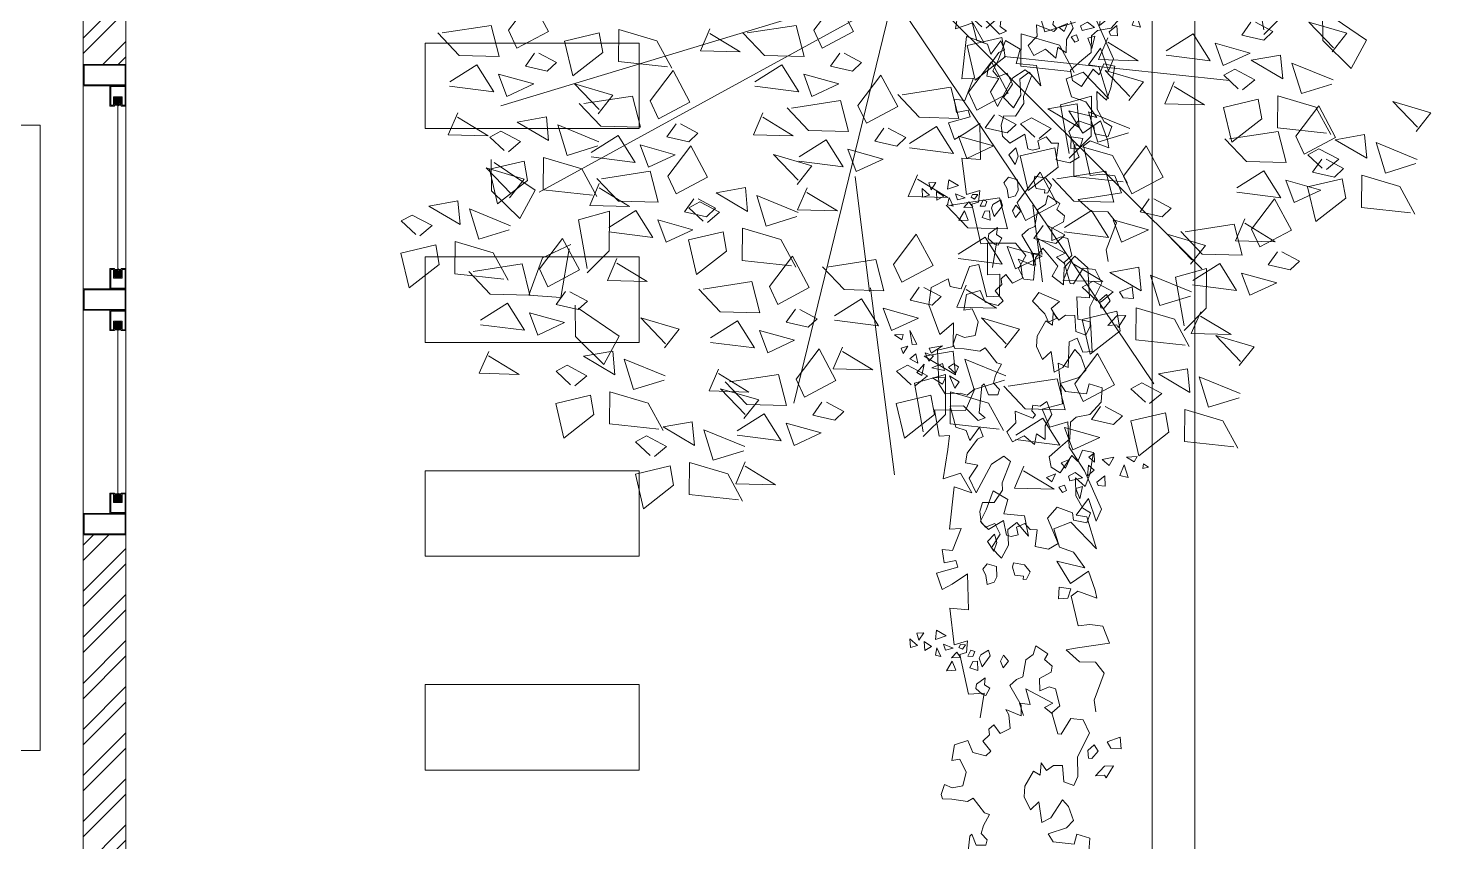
# Model space of a CAD drawing. Header units: millimetres. Extents: x -667 to -468, y -723 to -475.
# Drawn here: x -530.825 to -527.544, y -678.071 to -676.168 of the extents above; entities that cross this region are included whole.
import ezdxf

# ---------------------------------------------------------------- set-up
doc = ezdxf.new("R2010")
doc.units = ezdxf.units.MM
doc.layers.get('0').update_dxf_attribs({"lineweight": 9})
for name, color, linetype, lineweight in [('dinding', 36, 'Continuous', 9), ('Furniture', 172, 'Continuous', 0), ('NOTASI', 250, 'Continuous', 5), ('pintu', 6, 'Continuous', 5)]:
    doc.layers.add(name, color=color, linetype=linetype, lineweight=lineweight)
doc.layers.add('LANDSCAPE', color=7, linetype='Continuous', lineweight=9, true_color=0x002409)

# ---------------------------------------------------------------- blocks, each defined once
blk = doc.blocks.new('FFFEWWW')
at = {"layer": 'Furniture'}
for points in [[(463.5832, -123.0419), (465.0453, -123.0419), (465.0453, -122.9873), (463.5832, -122.9873)], [(465.147, -123.0419), (463.4817, -123.0419), (463.4817, -123.6076), (465.147, -123.6076), (465.147, -123.0419)], [(463.4817, -123.1419), (463.4189, -123.1419), (463.4189, -123.6076), (463.4817, -123.6076)], [(463.5817, -123.1419), (465.047, -123.1419), (465.047, -123.6076), (463.5817, -123.6076)], [(465.2098, -123.1419), (465.147, -123.1419), (465.147, -123.6076), (465.2098, -123.6076)]]:
    blk.add_lwpolyline(points, close=True, dxfattribs=at)
at = {"layer": 'Furniture', "ltscale": 5000}
for points in [[(464.0701, -123.1419), (464.0701, -123.6076)], [(464.5585, -123.1419), (464.5585, -123.6076)]]:
    blk.add_lwpolyline(points, dxfattribs=at)
at = {"layer": 'Furniture'}
for centre, major_axis, start_param, end_param in [((460.1274, -122.6434), (-2.5237, 2.5237), 3.781983, 3.79269), ((463.924, -123.3533), (-0.2304, 0.0031), 4.562174, 5.517908), ((463.924, -123.3533), (-0.2304, 0.0032), 4.562506, 5.51824), ((463.7054, -123.2101), (-0.2696, 0.0034), 2.621113, 3.471576), ((463.6919, -123.4529), (-0.2956, 0.004), 4.3283, 5.243524), ((463.6919, -123.4529), (-0.2956, 0.0043), 4.329343, 5.244567), ((463.888, -123.2253), (-0.3437, 0.0047), -0.071752, 0.465012), ((463.9205, -123.9094), (-0.6207, 0.0089), -1.489892, -1.04612), ((463.8421, -123.7193), (-0.4158, 0.0057), 4.559337, 5.297147), ((463.7227, -122.9081), (-0.4888, 0.007), 1.286125, 2.040349)]:
    blk.add_ellipse(centre, major_axis=major_axis, ratio=1, start_param=start_param, end_param=end_param, dxfattribs=at)
at = {"layer": 'Furniture', "extrusion": (0, 0, -1)}
for centre, major_axis, start_param, end_param in [((464.9233, -123.2101), (0.2696, 0.0034), 2.621113, 3.471576), ((464.7046, -123.3533), (0.2304, 0.0031), 4.562174, 5.517908), ((464.7046, -123.3533), (0.2304, 0.0032), 4.562506, 5.51824), ((468.5013, -122.6434), (2.5237, 2.5237), 3.781983, 3.79269), ((464.9368, -123.4529), (0.2956, 0.004), 4.3283, 5.243524), ((464.9368, -123.4529), (0.2956, 0.0043), 4.329343, 5.244567), ((464.7406, -123.2253), (0.3437, 0.0047), -0.071752, 0.465012), ((464.7866, -123.7193), (0.4158, 0.0057), 4.559337, 5.297147), ((464.7082, -123.9094), (0.6207, 0.0089), -1.489892, -1.04612), ((464.9059, -122.9081), (0.4888, 0.007), 1.286125, 2.040349)]:
    blk.add_ellipse(centre, major_axis=major_axis, ratio=1, start_param=start_param, end_param=end_param, dxfattribs=at)
blk = doc.blocks.new('23ERF')
at = {"lineweight": 0}
for p, q in [((4559780.4, 559251.2), (4559740, 559478.9)), ((4559884, 559333.5), (4559780.3, 559230.5)), ((4560056.9, 559201.9), (4560055.4, 559348)), ((4560070.2, 559333.5), (4560261.5, 559203.7)), ((4560189.8, 559071.5), (4560056.9, 559201.9)), ((4560261.5, 559203.7), (4560189.8, 559071.5)), ((4558829.8, 558900.5), (4558974.6, 558941.2)), ((4558974.6, 558941.2), (4558973.9, 558755.1)), ((4558870.2, 558672.8), (4558829.8, 558900.5)), ((4558973.9, 558755.1), (4558870.1, 558652.1)), ((4556168.1, 558499.4), (4556166.6, 558645.6)), ((4556181.4, 558631.1), (4556372.7, 558501.3)), ((4556301, 558369.1), (4556168.1, 558499.4)), ((4556372.7, 558501.3), (4556301, 558369.1)), ((4556575.2, 558363.3), (4556719.9, 558404.1)), ((4556719.9, 558404.1), (4556719.2, 558217.9)), ((4556615.6, 558135.6), (4556575.2, 558363.3)), ((4556406.7, 558185.7), (4556539.2, 558247.6)), ((4556532.1, 558228.1), (4556493.1, 558000.2)), ((4556719.2, 558217.9), (4556615.5, 558114.9)), ((4556343.1, 558010.8), (4556406.7, 558185.7)), ((4559367.6, 558094.7), (4559512.4, 558135.5)), ((4559512.4, 558135.5), (4559511.7, 557949.4)), ((4559408, 557867), (4559367.6, 558094.7)), ((4556493.1, 558000.2), (4556343.1, 558010.8)), ((4556561.1, 557817.7), (4556559.6, 557963.9)), ((4556574.4, 557949.4), (4556765.8, 557819.5)), ((4559511.7, 557949.4), (4559408, 557846.4)), ((4556694, 557687.3), (4556561.1, 557817.7)), ((4556765.8, 557819.5), (4556694, 557687.3)), ((4558147.2, 557598.9), (4558292, 557639.7)), ((4558292, 557639.7), (4558291.3, 557453.5)), ((4558187.6, 557371.2), (4558147.2, 557598.9)), ((4558291.3, 557453.5), (4558187.5, 557350.5))]:
    blk.add_line(p, q, dxfattribs=at)
for points in [[(4557986.2, 559435), (4556212.4, 558896.8)], [(4556248.4, 559249.7), (4556355.7, 559391.5), (4556434.5, 559244.7), (4556287.6, 559166), (4556248.4, 559249.7)], [(4558031.1, 559390.2), (4556392.1, 558493.2)], [(4557675.7, 559249.7), (4557783, 559391.5), (4557861.8, 559244.7), (4557714.8, 559166), (4557675.7, 559249.7)], [(4558188.2, 559435), (4559490.5, 558134.4)], [(4558899.4, 559287.1), (4558756.9, 559243.1), (4558712.7, 559385.4), (4558905.2, 559306.9)], [(4558031.1, 559345.3), (4557582, 557506.5)], [(4558481.5, 559259.9), (4558538.7, 559307.6), (4558445.4, 559356.8), (4558394, 559328.9), (4558461.6, 559265.8)], [(4555937.7, 559237.4), (4556166.3, 559272.6), (4556203.7, 559126.9), (4556017.7, 559132), (4555917.1, 559238)], [(4556992.2, 559078.1), (4556762.3, 559103), (4556763.7, 559253.5), (4556942.2, 559200.6), (4557012, 559072.2)], [(4557189.4, 559256), (4557145.3, 559153.9), (4557331.4, 559148.8), (4557188.9, 559235.4)], [(4557365, 559237.4), (4557593.6, 559272.6), (4557631, 559126.9), (4557444.9, 559132), (4557344.3, 559238)], [(4558120.9, 559300.5), (4559266, 557596.2)], [(4559720.7, 559287.7), (4559677.7, 559226.9), (4559780.5, 559203.4), (4559823, 559243.6), (4559741.4, 559287.2)], [(4560100.4, 559148.3), (4560169.4, 559235.6), (4559990.9, 559288.4), (4560106.3, 559168.1)], [(4556688.8, 559146.3), (4556548.6, 559037), (4556510.3, 559199.2), (4556672.6, 559237.3), (4556688.8, 559146.3)], [(4558571.2, 559125.7), (4558430.9, 559016.4), (4558392.6, 559178.5), (4558554.9, 559216.7), (4558571.2, 559125.7)], [(4558874.5, 559057.4), (4558644.6, 559082.4), (4558646, 559232.8), (4558824.5, 559180), (4558894.4, 559051.6)], [(4559051.1, 559214.7), (4559006.9, 559112.5), (4559193, 559107.5), (4559050.5, 559194)], [(4559323.9, 559153.8), (4559450.2, 559233), (4559529.6, 559106.9), (4559323.4, 559133.1)], [(4559552.5, 559188.9), (4559591, 559084.6), (4559716.8, 559143.2), (4559552.5, 559188.9)], [(4556369.7, 559143.1), (4556326.7, 559082.3), (4556429.5, 559058.8), (4556472, 559099), (4556390.4, 559142.6)], [(4557797, 559143.1), (4557754, 559082.3), (4557856.8, 559058.8), (4557899.3, 559099), (4557817.7, 559142.6)], [(4558565.7, 559127), (4559621, 559014.9)], [(4559869.2, 559022.8), (4559858.8, 559133.6), (4559722.2, 559109.4), (4559869.2, 559022.8)], [(4555973, 559009.2), (4556099.2, 559088.4), (4556178.6, 558962.3), (4555972.4, 558988.5)], [(4556910.4, 558919.2), (4557017.7, 559060.9), (4557096.5, 558914.1), (4556949.5, 558835.4), (4556910.4, 558919.2)], [(4557400.2, 559009.2), (4557526.5, 559088.4), (4557605.9, 558962.3), (4557399.7, 558988.5)], [(4558399.7, 558960.5), (4558507, 559102.3), (4558585.8, 558955.5), (4558438.8, 558876.8), (4558399.7, 558960.5)], [(4559148.9, 558921), (4559217.9, 559008.3), (4559039.4, 559061.2), (4559154.8, 558940.8)], [(4559681.2, 558970.7), (4559738.4, 559018.4), (4559645.1, 559067.6), (4559593.7, 559039.7), (4559661.3, 558976.6)], [(4560099.1, 558997.9), (4559956.6, 558953.8), (4559912.5, 559096.2), (4560104.9, 559017.7)], [(4556201.5, 559044.3), (4556240.1, 558939.9), (4556365.8, 558998.6), (4556201.5, 559044.3)], [(4556666.7, 558859), (4556735.7, 558946.3), (4556557.2, 558999.2), (4556672.6, 558878.8)], [(4557628.8, 559044.3), (4557667.3, 558939.9), (4557793.1, 558998.6), (4557628.8, 559044.3)], [(4557882.6, 558898.5), (4557989.8, 559040.3), (4558068.7, 558893.5), (4557921.7, 558814.8), (4557882.6, 558898.5)], [(4559361.4, 559008.1), (4559317.2, 558905.9), (4559503.3, 558900.9), (4559360.8, 558987.4)], [(4556599.6, 558906.9), (4556828.2, 558942.1), (4556865.7, 558796.4), (4556679.6, 558801.4), (4556579, 558907.5)], [(4557571.8, 558886.2), (4557800.4, 558921.4), (4557837.9, 558775.7), (4557651.8, 558780.7), (4557551.2, 558886.8)], [(4558089, 558948.2), (4558317.5, 558983.4), (4558355, 558837.7), (4558168.9, 558842.7), (4558068.3, 558948.8)], [(4559770.9, 558836.4), (4559630.7, 558727.1), (4559592.4, 558889.3), (4559754.7, 558927.4), (4559770.9, 558836.4)], [(4560074.3, 558768.2), (4559844.4, 558793.2), (4559845.7, 558943.6), (4560024.2, 558890.7), (4560094.1, 558762.3)], [(4556010.4, 558863.5), (4555966.3, 558761.3), (4556152.4, 558756.3), (4556009.8, 558842.8)], [(4557437.7, 558863.5), (4557393.5, 558761.3), (4557579.6, 558756.3), (4557437.1, 558842.8)], [(4558917.7, 558795.6), (4558907.3, 558906.3), (4558770.7, 558882.1), (4558917.7, 558795.6)], [(4559147.6, 558770.6), (4559005.1, 558726.6), (4558960.9, 558868.9), (4559153.4, 558790.4)], [(4559930.4, 558753.9), (4560037.7, 558895.7), (4560116.5, 558748.9), (4559969.5, 558670.2), (4559930.4, 558753.9)], [(4560493.5, 558776.4), (4560562.4, 558863.7), (4560383.9, 558916.5), (4560499.3, 558796.2)], [(4556435.5, 558733.6), (4556425.1, 558844.4), (4556288.5, 558820.2), (4556435.5, 558733.6)], [(4556665.4, 558708.6), (4556522.9, 558664.6), (4556478.8, 558806.9), (4556671.2, 558728.4)], [(4557031.6, 558812.6), (4556988.6, 558751.7), (4557091.4, 558728.3), (4557133.9, 558768.5), (4557052.3, 558812)], [(4558003.8, 558791.9), (4557960.8, 558731.1), (4558063.6, 558707.6), (4558106.1, 558747.8), (4558024.5, 558791.3)], [(4558124.2, 558719.9), (4558250.5, 558799.2), (4558329.8, 558673), (4558123.6, 558699.3)], [(4558521, 558853.9), (4558477.9, 558793), (4558580.8, 558769.6), (4558623.2, 558809.8), (4558541.6, 558853.3)], [(4558729.7, 558743.5), (4558786.9, 558791.1), (4558693.6, 558840.3), (4558642.2, 558812.4), (4558709.8, 558749.3)], [(4556247.5, 558681.5), (4556304.7, 558729.2), (4556211.4, 558778.3), (4556160, 558750.4), (4556227.6, 558687.3)], [(4556634.9, 558678.6), (4556761.2, 558757.9), (4556840.5, 558631.7), (4556634.3, 558658)], [(4557607.1, 558657.9), (4557733.4, 558737.2), (4557812.7, 558611.1), (4557606.5, 558637.3)], [(4558352.8, 558755.1), (4558391.3, 558650.7), (4558517.1, 558709.3), (4558352.8, 558755.1)], [(4559619.6, 558741.6), (4559848.2, 558776.8), (4559885.7, 558631.1), (4559699.6, 558636.1), (4559599, 558742.2)], [(4560262.2, 558650.9), (4560251.8, 558761.7), (4560115.2, 558737.5), (4560262.2, 558650.9)], [(4560492.1, 558626), (4560349.6, 558582), (4560305.5, 558724.3), (4560498, 558645.8)], [(4556863.4, 558713.8), (4556902, 558609.4), (4557027.7, 558668), (4556863.4, 558713.8)], [(4556993.1, 558568), (4557100.4, 558709.7), (4557179.2, 558562.9), (4557032.2, 558484.2), (4556993.1, 558568)], [(4557597.6, 558528.5), (4557666.5, 558615.8), (4557488, 558668.6), (4557603.4, 558548.3)], [(4557835.6, 558693.1), (4557874.2, 558588.7), (4557999.9, 558647.3), (4557835.6, 558693.1)], [(4558819.4, 558609.2), (4558679.2, 558499.9), (4558640.9, 558662), (4558803.2, 558700.2), (4558819.4, 558609.2)], [(4559122.8, 558541), (4558892.8, 558565.9), (4558894.2, 558716.3), (4559072.7, 558663.5), (4559142.6, 558535.1)], [(4559123.7, 558568), (4559230.9, 558709.7), (4559309.7, 558562.9), (4559162.8, 558484.2), (4559123.7, 558568)], [(4560074.2, 558598.8), (4560131.5, 558646.5), (4560038.1, 558695.7), (4559986.7, 558667.8), (4560054.4, 558604.7)], [(4556253, 558466.5), (4556322, 558553.8), (4556143.5, 558606.6), (4556258.9, 558486.3)], [(4556337.2, 558547.2), (4556197, 558437.9), (4556158.7, 558600), (4556321, 558638.2), (4556337.2, 558547.2)], [(4556640.6, 558479), (4556410.7, 558503.9), (4556412, 558654.3), (4556590.5, 558601.5), (4556660.4, 558473.1)], [(4560051.6, 558647.3), (4560008.6, 558586.5), (4560111.4, 558563), (4560153.9, 558603.2), (4560072.3, 558646.7)], [(4556672.3, 558532.9), (4556628.2, 558430.8), (4556814.3, 558425.8), (4556671.8, 558512.3)], [(4556682.4, 558555.7), (4556911, 558590.8), (4556948.4, 558445.2), (4556762.3, 558450.2), (4556661.7, 558556.2)], [(4557937.1, 558028.2), (4557869.7, 558566.4)], [(4558161.6, 558574.2), (4558117.5, 558472.1), (4558303.6, 558467.1), (4558161.1, 558553.6)], [(4558627.2, 558444), (4558734.5, 558585.8), (4558813.3, 558439), (4558666.3, 558360.3), (4558627.2, 558444)], [(4558812.9, 558555.7), (4559041.5, 558590.8), (4559079, 558445.2), (4558892.9, 558450.2), (4558792.3, 558556.2)], [(4559654.9, 558513.3), (4559781.2, 558592.6), (4559860.5, 558466.4), (4559654.3, 558492.7)], [(4559883.4, 558548.5), (4559922, 558444.1), (4560047.7, 558502.7), (4559883.4, 558548.5)], [(4560163.9, 558464.6), (4560023.7, 558355.3), (4559985.4, 558517.4), (4560147.7, 558555.6), (4560163.9, 558464.6)], [(4560467.3, 558396.3), (4560237.4, 558421.3), (4560238.7, 558571.7), (4560417.2, 558518.9), (4560487.1, 558390.5)], [(4557366.3, 558403), (4557355.9, 558513.8), (4557219.3, 558489.6), (4557366.3, 558403)], [(4557596.2, 558378.1), (4557453.7, 558334.1), (4557409.6, 558476.4), (4557602.1, 558397.9)], [(4557644.5, 558512.3), (4557600.4, 558410.1), (4557786.5, 558405.1), (4557644, 558491.6)], [(4558316.5, 558431.7), (4558545.1, 558466.9), (4558582.5, 558321.2), (4558396.4, 558326.2), (4558295.8, 558432.3)], [(4556021.8, 558341), (4556011.4, 558451.8), (4555874.8, 558427.6), (4556021.8, 558341)], [(4556251.7, 558316.1), (4556109.2, 558272.1), (4556065.1, 558414.4), (4556257.5, 558335.9)], [(4556717.6, 558327.4), (4556843.9, 558406.7), (4556923.3, 558280.5), (4556717.1, 558306.7)], [(4557114.4, 558461.4), (4557071.4, 558400.5), (4557174.2, 558377.1), (4557216.7, 558417.3), (4557135.1, 558460.8)], [(4557178.3, 558350.9), (4557235.6, 558398.6), (4557142.3, 558447.8), (4557090.9, 558419.9), (4557158.5, 558356.8)], [(4558700.5, 558431.8), (4558745.4, 558073)], [(4558848.2, 558327.4), (4558974.5, 558406.7), (4559053.8, 558280.5), (4558847.6, 558306.7)], [(4559244.9, 558461.4), (4559201.9, 558400.5), (4559304.7, 558377.1), (4559347.2, 558417.3), (4559265.6, 558460.8)], [(4559723.5, 558320.1), (4559830.8, 558461.8), (4559909.6, 558315), (4559762.6, 558236.3), (4559723.5, 558320.1)], [(4555833.8, 558289), (4555891, 558336.6), (4555797.7, 558385.8), (4555746.3, 558357.9), (4555813.9, 558294.8)], [(4556946.2, 558362.6), (4556984.7, 558258.2), (4557110.5, 558316.8), (4556946.2, 558362.6)], [(4558748.5, 558337.4), (4558705.5, 558276.6), (4558808.3, 558253.1), (4558850.8, 558293.3), (4558769.2, 558336.8)], [(4559076.7, 558362.6), (4559115.3, 558258.2), (4559241, 558316.8), (4559076.7, 558362.6)], [(4559412.8, 558307.8), (4559641.4, 558342.9), (4559678.8, 558197.3), (4559492.7, 558202.3), (4559392.1, 558308.3)], [(4559692.3, 558367.7), (4559648.2, 558265.5), (4559834.3, 558260.5), (4559691.8, 558347)], [(4556393.2, 558134.1), (4556500.5, 558275.9), (4556579.3, 558129.1), (4556432.4, 558050.4), (4556393.2, 558134.1)], [(4557268, 558216.7), (4557127.8, 558107.3), (4557089.5, 558269.5), (4557251.8, 558307.6), (4557268, 558216.7)], [(4557571.4, 558148.4), (4557341.5, 558173.4), (4557342.8, 558323.8), (4557521.4, 558271), (4557591.2, 558142.6)], [(4558048, 558154.8), (4558155.3, 558296.5), (4558234.1, 558149.8), (4558087.2, 558071.1), (4558048, 558154.8)], [(4558351.7, 558203.4), (4558478, 558282.7), (4558557.4, 558156.6), (4558351.2, 558182.8)], [(4559438.5, 558156.6), (4559507.5, 558243.9), (4559329, 558296.8), (4559444.4, 558176.4)], [(4555923.5, 558154.7), (4555783.3, 558045.4), (4555745, 558207.5), (4555907.3, 558245.7), (4555923.5, 558154.7)], [(4556226.9, 558086.4), (4555997, 558111.4), (4555998.3, 558261.8), (4556176.8, 558209), (4556246.7, 558080.6)], [(4558580.3, 558238.6), (4558618.9, 558134.2), (4558744.6, 558192.8), (4558580.3, 558238.6)], [(4559844.8, 558213.4), (4559801.8, 558152.6), (4559904.6, 558129.2), (4559947.1, 558169.3), (4559865.5, 558212.9)], [(4556082.5, 558121.8), (4556311.1, 558157), (4556348.5, 558011.3), (4556162.4, 558016.3), (4556061.8, 558122.4)], [(4556755.1, 558181.7), (4556710.9, 558079.6), (4556897, 558074.6), (4556754.5, 558161.1)], [(4557468.9, 558051.5), (4557576.1, 558193.3), (4557655, 558046.5), (4557508, 557967.8), (4557468.9, 558051.5)], [(4557737.3, 558142.5), (4557965.9, 558177.7), (4558003.3, 558032), (4557817.2, 558037), (4557716.6, 558143.1)], [(4558885.6, 558181.7), (4558841.5, 558079.6), (4559027.6, 558074.6), (4558885.1, 558161.1)], [(4559207.3, 558031.2), (4559196.9, 558141.9), (4559060.3, 558117.7), (4559207.3, 558031.2)], [(4559448, 558079.5), (4559574.3, 558158.7), (4559653.7, 558032.6), (4559447.5, 558058.8)], [(4557158.1, 558039.2), (4557386.7, 558074.4), (4557424.2, 557928.7), (4557238.1, 557933.7), (4557137.5, 558039.8)], [(4559019.3, 557979.1), (4559076.5, 558026.8), (4558983.2, 558075.9), (4558931.8, 558048), (4558999.4, 557984.9)], [(4559437.2, 558006.2), (4559294.7, 557962.2), (4559250.5, 558104.5), (4559443, 558026)], [(4559676.6, 558114.6), (4559715.2, 558010.3), (4559840.9, 558068.9), (4559676.6, 558114.6)], [(4556514.5, 558027.5), (4556471.5, 557966.7), (4556574.3, 557943.2), (4556616.8, 557983.4), (4556535.2, 558027)], [(4557941.3, 558044.7), (4558053.5, 557170.1)], [(4558169.3, 558048.2), (4558126.3, 557987.3), (4558229.1, 557963.9), (4558271.6, 558004.1), (4558190, 558047.6)], [(4558389.2, 558057.8), (4558345, 557955.6), (4558531.1, 557950.6), (4558388.6, 558037.1)], [(4556117.7, 557893.6), (4556244, 557972.8), (4556323.4, 557846.7), (4556117.2, 557872.9)], [(4557590.1, 557944.9), (4557547.1, 557884), (4557649.9, 557860.6), (4557692.4, 557900.8), (4557610.8, 557944.3)], [(4557772.5, 557914.2), (4557898.8, 557993.5), (4557978.2, 557867.3), (4557772, 557893.6)], [(4558001.1, 557949.4), (4558039.7, 557845), (4558165.4, 557903.6), (4558001.1, 557949.4)], [(4559412.3, 557776.6), (4559182.4, 557801.5), (4559183.8, 557951.9), (4559362.3, 557899.1), (4559432.2, 557770.7)], [(4556346.3, 557928.7), (4556384.9, 557824.3), (4556510.6, 557882.9), (4556346.3, 557928.7)], [(4556977, 557764.1), (4557046, 557851.4), (4556867.5, 557904.2), (4556982.9, 557783.9)], [(4557193.4, 557810.9), (4557319.7, 557890.2), (4557399, 557764), (4557192.8, 557790.3)], [(4558569.8, 557764.1), (4558638.7, 557851.4), (4558460.2, 557904.2), (4558575.6, 557783.9)], [(4559109, 557844.8), (4558968.7, 557735.5), (4558930.4, 557897.6), (4559092.7, 557935.8), (4559109, 557844.8)], [(4559485.5, 557933.8), (4559441.3, 557831.7), (4559627.4, 557826.6), (4559484.9, 557913.2)], [(4557421.9, 557846.1), (4557460.5, 557741.7), (4557586.2, 557800.3), (4557421.9, 557846.1)], [(4559666.1, 557681.5), (4559735, 557768.8), (4559556.5, 557821.6), (4559671.9, 557701.3)], [(4556155.2, 557747.9), (4556111.1, 557645.7), (4556297.2, 557640.7), (4556154.6, 557727.2)], [(4556745.7, 557638.6), (4556735.4, 557749.4), (4556598.8, 557725.2), (4556745.7, 557638.6)], [(4557593, 557617.6), (4557700.3, 557759.4), (4557779.1, 557612.6), (4557632.1, 557533.9), (4557593, 557617.6)], [(4557810, 557768.5), (4557765.9, 557666.4), (4557951.9, 557661.4), (4557809.4, 557747.9)], [(4558338.5, 557638.6), (4558328.1, 557749.4), (4558191.5, 557725.2), (4558338.5, 557638.6)], [(4556557.8, 557586.5), (4556615, 557634.2), (4556521.7, 557683.4), (4556470.3, 557655.5), (4556537.9, 557592.4)], [(4556975.7, 557613.7), (4556833.2, 557569.7), (4556789, 557712), (4556981.5, 557633.5)], [(4558150.5, 557586.5), (4558207.8, 557634.2), (4558114.4, 557683.4), (4558063, 557655.5), (4558130.7, 557592.4)], [(4558568.4, 557613.7), (4558425.9, 557569.7), (4558381.8, 557712), (4558574.3, 557633.5)], [(4558896.1, 557597), (4559003.4, 557738.7), (4559082.2, 557591.9), (4558935.2, 557513.2), (4558896.1, 557597)], [(4557230.8, 557665.2), (4557186.7, 557563.1), (4557372.8, 557558.1), (4557230.3, 557644.6)], [(4557282.2, 557605.4), (4557510.8, 557640.5), (4557548.3, 557494.8), (4557362.2, 557499.9), (4557261.6, 557605.9)], [(4558585.4, 557584.7), (4558814, 557619.9), (4558851.4, 557474.2), (4558665.3, 557479.2), (4558564.7, 557585.3)], [(4559434.8, 557556), (4559424.4, 557666.8), (4559287.8, 557642.6), (4559434.8, 557556)], [(4559664.7, 557531), (4559522.2, 557487), (4559478.1, 557629.4), (4559670.6, 557550.9)], [(4556647.5, 557452.3), (4556507.2, 557342.9), (4556468.9, 557505.1), (4556631.2, 557543.2), (4556647.5, 557452.3)], [(4556950.8, 557384), (4556720.9, 557409), (4556722.3, 557559.4), (4556900.8, 557506.6), (4556970.7, 557378.2)], [(4557349.3, 557433.5), (4557418.3, 557520.9), (4557239.8, 557573.7), (4557355.2, 557453.4)], [(4558240.2, 557452.3), (4558100, 557342.9), (4558061.7, 557505.1), (4558224, 557543.2), (4558240.2, 557452.3)], [(4558543.6, 557384), (4558313.7, 557409), (4558315, 557559.4), (4558493.5, 557506.6), (4558563.4, 557378.2)], [(4559246.8, 557503.9), (4559304.1, 557551.6), (4559210.7, 557600.7), (4559159.3, 557572.9), (4559227, 557509.8)], [(4557714.2, 557511), (4557671.2, 557450.2), (4557774, 557426.7), (4557816.5, 557466.9), (4557734.9, 557510.5)], [(4559017.4, 557490.4), (4558974.4, 557429.5), (4559077.2, 557406.1), (4559119.7, 557446.3), (4559038.1, 557489.8)], [(4557118.1, 557308.1), (4557107.7, 557418.9), (4556971.1, 557394.7), (4557118.1, 557308.1)], [(4557317.5, 557377.1), (4557443.8, 557456.3), (4557523.1, 557330.2), (4557316.9, 557356.4)], [(4557546, 557412.2), (4557584.6, 557307.9), (4557710.3, 557366.5), (4557546, 557412.2)], [(4558620.6, 557356.4), (4558746.9, 557435.7), (4558826.3, 557309.5), (4558620.1, 557335.8)], [(4559336.5, 557369.6), (4559196.3, 557260.3), (4559158, 557422.5), (4559320.3, 557460.6), (4559336.5, 557369.6)], [(4559639.9, 557301.4), (4559410, 557326.3), (4559411.3, 557476.7), (4559589.8, 557423.9), (4559659.7, 557295.5)], [(4556930.1, 557256), (4556987.3, 557303.7), (4556894, 557352.8), (4556842.6, 557325), (4556910.3, 557261.9)], [(4557348, 557283.1), (4557205.5, 557239.1), (4557161.4, 557381.4), (4557353.8, 557302.9)], [(4558849.2, 557391.6), (4558887.8, 557287.2), (4559013.5, 557345.8), (4558849.2, 557391.6)], [(4557323.2, 557053.5), (4557093.3, 557078.4), (4557094.6, 557228.8), (4557273.1, 557176), (4557343, 557047.6)], [(4557354.9, 557231.4), (4557310.8, 557129.2), (4557496.9, 557124.2), (4557354.4, 557210.7)], [(4557019.8, 557121.7), (4556879.6, 557012.4), (4556841.3, 557174.5), (4557003.6, 557212.7), (4557019.8, 557121.7)], [(4558658.1, 557210.7), (4558613.9, 557108.6), (4558800, 557103.6), (4558657.5, 557190.1)]]:
    blk.add_lwpolyline(points, dxfattribs=at)
blk = doc.blocks.new('SEMAK')
at = {"layer": 'LANDSCAPE', "lineweight": 5}
for p, q in [((489.1515, 51.826), (489.1637, 51.8539)), ((489.1637, 51.8539), (489.1681, 51.8928)), ((489.1681, 51.8928), (489.1987, 51.8848)), ((489.1987, 51.8848), (489.2107, 51.8621)), ((489.2107, 51.8621), (489.2113, 51.817)), ((489.281, 51.8239), (489.2891, 51.8589)), ((489.2891, 51.8589), (489.326, 51.8656)), ((489.3244, 51.8801), (489.3394, 51.8793)), ((489.326, 51.8656), (489.3244, 51.8801)), ((489.3569, 51.848), (489.3339, 51.8163)), ((489.3394, 51.8793), (489.3569, 51.848)), ((489.1726, 51.8034), (489.1515, 51.826)), ((489.2113, 51.817), (489.1726, 51.8034)), ((489.2865, 51.8048), (489.281, 51.8239)), ((489.3339, 51.8163), (489.2865, 51.8048)), ((489.1786, 51.7071), (489.2037, 51.7504)), ((489.2037, 51.7504), (489.2187, 51.7138)), ((489.4406, 51.7543), (489.3831, 51.7393)), ((489.3831, 51.7393), (489.3961, 51.6673)), ((489.4831, 51.7318), (489.4406, 51.7543)), ((489.4431, 51.6193), (489.4831, 51.7318)), ((489.2109, 51.6773), (489.1786, 51.7071)), ((489.2187, 51.7138), (489.2109, 51.6773)), ((489.2621, 51.6843), (489.2529, 51.6208)), ((489.2826, 51.6915), (489.2621, 51.6843)), ((489.3124, 51.686), (489.2826, 51.6915)), ((489.3069, 51.6525), (489.3124, 51.686)), ((489.3664, 51.6655), (489.3441, 51.6375)), ((489.3961, 51.6673), (489.3664, 51.6655)), ((489.1559, 51.6245), (489.1524, 51.5763)), ((489.1856, 51.6563), (489.1559, 51.6245)), ((489.2529, 51.6208), (489.1856, 51.6563)), ((489.3441, 51.6375), (489.3069, 51.6525)), ((489.4881, 51.5743), (489.4431, 51.6193)), ((489.5531, 51.6018), (489.4881, 51.5743)), ((489.5556, 51.6343), (489.5531, 51.6018)), ((489.6131, 51.6493), (489.5556, 51.6343)), ((489.5981, 51.5843), (489.6306, 51.6068)), ((489.6306, 51.6068), (489.6131, 51.6493)), ((489.1524, 51.5763), (489.1654, 51.537)), ((489.1654, 51.537), (489.2156, 51.5408)), ((489.2156, 51.5408), (489.2546, 51.4885)), ((489.5706, 51.5293), (489.5981, 51.5843)), ((489.1406, 51.4943), (489.1131, 51.4293)), ((489.2131, 51.3743), (489.1406, 51.4943)), ((489.2546, 51.4885), (489.2546, 51.457)), ((489.5731, 51.4518), (489.5706, 51.5293)), ((489.6131, 51.4918), (489.5731, 51.4518)), ((489.6356, 51.4393), (489.6131, 51.4918)), ((489.1131, 51.4293), (489.1531, 51.3743)), ((489.2546, 51.457), (489.2956, 51.3668)), ((489.4706, 51.3993), (489.5081, 51.4268)), ((489.5081, 51.4268), (489.5631, 51.3543)), ((489.6574, 51.346), (489.6356, 51.4393)), ((489.1531, 51.3743), (489.1006, 51.3618)), ((489.1006, 51.3618), (489.1099, 51.321)), ((489.2681, 51.3418), (489.2131, 51.3743)), ((489.2956, 51.3668), (489.2681, 51.3418)), ((489.4649, 51.3545), (489.4706, 51.3993)), ((489.5631, 51.3543), (489.5874, 51.381)), ((489.5874, 51.381), (489.6099, 51.3335)), ((489.1099, 51.321), (489.1581, 51.2618)), ((489.3609, 51.2578), (489.4036, 51.2988)), ((489.4036, 51.2988), (489.4149, 51.2523)), ((489.5154, 51.3138), (489.4649, 51.3545)), ((489.5581, 51.282), (489.5154, 51.3138)), ((489.6099, 51.3335), (489.6574, 51.346)), ((489.1239, 51.267), (489.1109, 51.2223)), ((489.1699, 51.211), (489.1239, 51.267)), ((489.1581, 51.2618), (489.1831, 51.2518)), ((489.1831, 51.2518), (489.1699, 51.211)), ((489.2864, 51.2373), (489.3086, 51.282)), ((489.3271, 51.2), (489.2864, 51.2373)), ((489.3086, 51.282), (489.3609, 51.2578)), ((489.4149, 51.2523), (489.4501, 51.2783)), ((489.4501, 51.2783), (489.4539, 51.2205)), ((489.5636, 51.2095), (489.5581, 51.282)), ((489.0664, 51.2055), (489.0479, 51.1135)), ((489.1109, 51.2223), (489.0664, 51.2055)), ((489.1056, 51.1155), (489.1651, 51.1823)), ((489.1651, 51.1823), (489.1966, 51.1713)), ((489.3271, 51.1498), (489.3271, 51.2)), ((489.4016, 51.1833), (489.3271, 51.1498)), ((489.4149, 51.1703), (489.4016, 51.1833)), ((489.4539, 51.2205), (489.4854, 51.1723)), ((489.5896, 51.189), (489.5636, 51.2095)), ((489.6494, 51.1815), (489.5896, 51.189)), ((489.7014, 51.1293), (489.6494, 51.1815)), ((489.0479, 51.1135), (489.1056, 51.1155)), ((489.1966, 51.1713), (489.1706, 51.1488)), ((489.1706, 51.1488), (489.1894, 51.0325)), ((489.3989, 51.152), (489.4149, 51.1703)), ((489.4049, 51.127), (489.3989, 51.152)), ((489.4359, 51.133), (489.4049, 51.127)), ((489.4669, 51.1145), (489.4359, 51.133)), ((489.4854, 51.1723), (489.4669, 51.1145)), ((489.7089, 51.068), (489.7014, 51.1293)), ((489.1989, 51.025), (489.2156, 51.0735)), ((489.2156, 51.0735), (489.2564, 51.0755)), ((489.2564, 51.0755), (489.2639, 51.053)), ((489.5284, 51.04), (489.5489, 51.0755)), ((489.5489, 51.0755), (489.6399, 51.0903)), ((489.6399, 51.0903), (489.6531, 51.0475)), ((489.6531, 51.0475), (489.7089, 51.068)), ((489.1894, 51.0325), (489.1989, 51.025)), ((489.2639, 51.053), (489.2396, 51.0233)), ((489.2396, 51.0233), (489.2509, 50.9898)), ((489.6101, 51.0178), (489.5284, 51.04)), ((489.6419, 50.9878), (489.6101, 51.0178)), ((489.2584, 50.9358), (489.2119, 50.8688)), ((489.2509, 50.9898), (489.2789, 50.9433)), ((489.2789, 50.9433), (489.2584, 50.9358)), ((489.4959, 50.9), (489.5046, 50.9895)), ((489.5046, 50.9895), (489.5439, 50.971)), ((489.5439, 50.971), (489.5991, 50.8968)), ((489.6234, 50.9265), (489.6419, 50.9878)), ((489.1876, 50.8818), (489.1206, 50.8688)), ((489.2119, 50.8688), (489.1876, 50.8818)), ((489.4336, 50.8745), (489.4576, 50.9328)), ((489.4386, 50.8295), (489.4336, 50.8745)), ((489.4576, 50.9328), (489.4959, 50.9)), ((489.5991, 50.8968), (489.6234, 50.9265)), ((489.0796, 50.865), (489.0741, 50.8463)), ((489.0741, 50.8463), (489.0909, 50.8035)), ((489.1206, 50.8688), (489.0796, 50.865)), ((489.0909, 50.8035), (489.1244, 50.8203)), ((489.1244, 50.8203), (489.1709, 50.813)), ((489.1709, 50.813), (489.1876, 50.7553)), ((489.4801, 50.7653), (489.4386, 50.8295)), ((489.6081, 50.8193), (489.6066, 50.7485)), ((489.6506, 50.8368), (489.6081, 50.8193)), ((489.6706, 50.7993), (489.6506, 50.8368)), ((489.1876, 50.7553), (489.1634, 50.6975)), ((489.5076, 50.7853), (489.4801, 50.7653)), ((489.5141, 50.731), (489.5076, 50.7853)), ((489.5366, 50.766), (489.5141, 50.731)), ((489.5666, 50.746), (489.5366, 50.766)), ((489.6731, 50.7143), (489.6706, 50.7993)), ((489.7864, 50.7995), (489.7471, 50.7995)), ((489.7471, 50.7995), (489.7881, 50.7603)), ((489.7919, 50.8105), (489.7864, 50.7995)), ((489.7881, 50.7603), (489.8274, 50.7603)), ((489.8274, 50.7603), (489.7919, 50.8105)), ((489.1281, 50.7013), (489.1429, 50.6343)), ((489.1634, 50.6975), (489.1281, 50.7013)), ((489.6066, 50.7485), (489.5666, 50.746)), ((489.7306, 50.6143), (489.6731, 50.7143)), ((489.7186, 50.6883), (489.7206, 50.7218)), ((489.7206, 50.7218), (489.7354, 50.7238)), ((489.7354, 50.7238), (489.7634, 50.694)), ((489.7634, 50.694), (489.7484, 50.666)), ((489.1429, 50.6343), (489.2024, 50.6193)), ((489.2024, 50.6193), (489.2211, 50.6715)), ((489.2211, 50.6715), (489.2769, 50.6883)), ((489.2994, 50.6695), (489.2676, 50.6248)), ((489.2769, 50.6883), (489.2994, 50.6695)), ((489.7484, 50.666), (489.7186, 50.6883)), ((489.8049, 50.656), (489.8194, 50.6835)), ((489.8619, 50.6385), (489.8049, 50.656)), ((489.8194, 50.6835), (489.8644, 50.6885)), ((489.8644, 50.6885), (489.8619, 50.6385)), ((489.2676, 50.6248), (489.2974, 50.5988)), ((489.2974, 50.5988), (489.2956, 50.5745)), ((489.2956, 50.5745), (489.3179, 50.556)), ((489.3179, 50.556), (489.3441, 50.595)), ((489.3441, 50.595), (489.3886, 50.5765)), ((489.3886, 50.5765), (489.3849, 50.517)), ((489.5719, 50.5175), (489.5931, 50.6093)), ((489.5931, 50.6093), (489.6081, 50.6118)), ((489.6081, 50.6118), (489.6531, 50.5468)), ((489.7056, 50.5543), (489.7306, 50.6143)), ((489.2606, 50.5228), (489.2836, 50.4173)), ((489.3739, 50.4928), (489.4389, 50.5243)), ((489.3849, 50.517), (489.3739, 50.4928)), ((489.4339, 50.4693), (489.4489, 50.5228)), ((489.4389, 50.5243), (489.4409, 50.4778)), ((489.5744, 50.5228), (489.5409, 50.4923)), ((489.6074, 50.489), (489.5719, 50.5175)), ((489.6531, 50.5468), (489.7056, 50.5543)), ((489.7576, 50.4728), (489.7626, 50.5228)), ((489.4409, 50.4778), (489.3961, 50.3903)), ((489.4794, 50.4768), (489.4339, 50.4693)), ((489.4644, 50.4083), (489.4794, 50.4768)), ((489.5789, 50.4768), (489.4644, 50.4083)), ((489.5409, 50.4923), (489.5789, 50.4768)), ((489.5934, 50.4145), (489.6074, 50.489)), ((489.8076, 50.3578), (489.7576, 50.4728)), ((489.2156, 50.4188), (489.1866, 50.2448)), ((489.2836, 50.4173), (489.2156, 50.4188)), ((489.2491, 50.396), (489.2751, 50.422)), ((489.2529, 50.3773), (489.2491, 50.396)), ((489.2751, 50.422), (489.2901, 50.4275)), ((489.3086, 50.3978), (489.2864, 50.381)), ((489.2901, 50.4275), (489.3086, 50.3978)), ((489.3961, 50.3903), (489.4259, 50.366)), ((489.5246, 50.42), (489.5654, 50.4053)), ((489.5264, 50.366), (489.5246, 50.42)), ((489.5654, 50.4053), (489.5934, 50.4145)), ((489.2919, 50.3513), (489.2529, 50.3773)), ((489.2864, 50.381), (489.2919, 50.3513)), ((489.4259, 50.366), (489.4539, 50.355)), ((489.4539, 50.355), (489.4706, 50.2823)), ((489.5786, 50.342), (489.5264, 50.366)), ((489.5841, 50.3158), (489.5786, 50.342)), ((489.7726, 50.3078), (489.8076, 50.3578)), ((489.1256, 50.3123), (489.1666, 50.3123)), ((489.1526, 50.2713), (489.1256, 50.3123)), ((489.1666, 50.3123), (489.1526, 50.2713)), ((489.2616, 50.3183), (489.2276, 50.3048)), ((489.2276, 50.3048), (489.2411, 50.2773)), ((489.2411, 50.2773), (489.2616, 50.2773)), ((489.2616, 50.2773), (489.2616, 50.3183)), ((489.2696, 50.2655), (489.2806, 50.3028)), ((489.2769, 50.2508), (489.2696, 50.2655)), ((489.2806, 50.3028), (489.3179, 50.258)), ((489.3609, 50.2823), (489.3719, 50.312)), ((489.3756, 50.258), (489.3609, 50.2823)), ((489.3719, 50.312), (489.3961, 50.2843)), ((489.3961, 50.2843), (489.3756, 50.258)), ((489.4706, 50.2823), (489.5041, 50.2618)), ((489.5526, 50.286), (489.5841, 50.3158)), ((489.5674, 50.2618), (489.5526, 50.286)), ((489.6476, 50.2478), (489.7026, 50.3028)), ((489.7026, 50.3028), (489.7726, 50.3078)), ((488.9746, 50.2038), (488.9746, 50.1658)), ((489.0051, 50.1963), (488.9746, 50.2038)), ((489.0356, 50.2193), (489.0661, 50.2038)), ((489.0356, 50.1813), (489.0356, 50.2193)), ((489.0661, 50.2038), (489.0356, 50.1813)), ((489.1041, 50.2493), (489.0811, 50.2418)), ((489.0811, 50.2418), (489.0891, 50.2113)), ((489.0891, 50.2113), (489.1041, 50.2493)), ((489.1251, 50.2233), (489.1181, 50.1963)), ((489.1181, 50.1963), (489.1591, 50.2163)), ((489.1591, 50.2163), (489.1251, 50.2233)), ((489.1506, 50.2573), (489.1736, 50.2343)), ((489.1891, 50.2573), (489.1506, 50.2573)), ((489.1736, 50.2343), (489.1891, 50.2573)), ((489.1841, 50.2138), (489.1991, 50.2228)), ((489.1916, 50.2023), (489.1841, 50.2138)), ((489.1866, 50.2448), (489.2156, 50.2378)), ((489.2136, 50.2043), (489.1916, 50.2023)), ((489.1991, 50.2228), (489.2136, 50.2043)), ((489.2156, 50.2378), (489.2231, 50.1873)), ((489.2431, 50.2563), (489.2211, 50.2543)), ((489.2211, 50.2543), (489.2356, 50.2283)), ((489.2356, 50.2283), (489.2521, 50.2358)), ((489.2521, 50.2358), (489.2431, 50.2563)), ((489.3124, 50.232), (489.2769, 50.2508)), ((489.3179, 50.258), (489.3124, 50.232)), ((489.5041, 50.2618), (489.5171, 50.2245)), ((489.5171, 50.2245), (489.5674, 50.2618)), ((489.6976, 50.2428), (489.6476, 50.2478)), ((489.8366, 50.2293), (489.6976, 50.2428)), ((489.8116, 50.1543), (489.8366, 50.2293)), ((488.9746, 50.1658), (489.0051, 50.1963)), ((489.0126, 50.1733), (489.0051, 50.1428)), ((489.0051, 50.1428), (489.0356, 50.1428)), ((489.0356, 50.1428), (489.0126, 50.1733)), ((489.0846, 50.1748), (489.0916, 50.1338)), ((489.1321, 50.1613), (489.0846, 50.1748)), ((489.0916, 50.1338), (489.1321, 50.1613)), ((489.1651, 50.2018), (489.1536, 50.0428)), ((489.2231, 50.1873), (489.1651, 50.2018)), ((489.6816, 50.0168), (489.7046, 50.1473)), ((489.7046, 50.1473), (489.7566, 50.1443)), ((489.7566, 50.1443), (489.8116, 50.1543)), ((489.1536, 50.0428), (489.2336, 50.0528)), ((489.2336, 50.0528), (489.2386, 49.8978)), ((489.6261, 50.0258), (489.6661, 50.0258)), ((489.6311, 49.9758), (489.6261, 50.0258)), ((489.6661, 50.0258), (489.6811, 49.9858)), ((489.7916, 50.0318), (489.7116, 49.9968)), ((489.7866, 49.9968), (489.7916, 50.0318)), ((489.6266, 49.8628), (489.6816, 49.9628)), ((489.6811, 49.9858), (489.6311, 49.9758)), ((489.7116, 49.9968), (489.6816, 50.0168)), ((489.6816, 49.9628), (489.7616, 49.9128)), ((489.7616, 49.9128), (489.7866, 49.9968)), ((489.1251, 49.9603), (489.1036, 49.8878)), ((489.1686, 49.9388), (489.1251, 49.9603)), ((489.2386, 49.8978), (489.1686, 49.9388)), ((489.1036, 49.8878), (489.1976, 49.8663)), ((489.1401, 49.8448), (489.1331, 49.7868)), ((489.1906, 49.8373), (489.1401, 49.8448)), ((489.1976, 49.8663), (489.1906, 49.8373)), ((489.7466, 49.8978), (489.6266, 49.8628)), ((489.7016, 49.8278), (489.7466, 49.8978)), ((489.1331, 49.7868), (489.1786, 49.7938)), ((489.1786, 49.7938), (489.2206, 49.6998)), ((489.3881, 49.8378), (489.3471, 49.7903)), ((489.3471, 49.7903), (489.3881, 49.7338)), ((489.4221, 49.7833), (489.3881, 49.8378)), ((489.4221, 49.7143), (489.4221, 49.7833)), ((489.6216, 49.7228), (489.6416, 49.8028)), ((489.6416, 49.8028), (489.7016, 49.8278)), ((489.8016, 49.8178), (489.6966, 49.6978)), ((489.7666, 49.6778), (489.8016, 49.8178)), ((489.3881, 49.7338), (489.3676, 49.6863)), ((489.5106, 49.7483), (489.4631, 49.6868)), ((489.4971, 49.6598), (489.5106, 49.7483)), ((489.6966, 49.6978), (489.6216, 49.7228)), ((489.1706, 49.6998), (489.1996, 49.5183)), ((489.2206, 49.6998), (489.1706, 49.6998)), ((489.3266, 49.6998), (489.3061, 49.6728)), ((489.3061, 49.6728), (489.3336, 49.6253)), ((489.3676, 49.6863), (489.3266, 49.6998)), ((489.4086, 49.6463), (489.4971, 49.6598)), ((489.4631, 49.6868), (489.4221, 49.7143)), ((489.7216, 49.6678), (489.7666, 49.6778)), ((489.7781, 49.5988), (489.7216, 49.6678)), ((489.8066, 49.6978), (489.7781, 49.5988)), ((489.8316, 49.6478), (489.8066, 49.6978)), ((489.3336, 49.6253), (489.3676, 49.5438)), ((489.4291, 49.5848), (489.4086, 49.6463)), ((489.7406, 49.5983), (489.7251, 49.5528)), ((489.7556, 49.5448), (489.7406, 49.5983)), ((489.7666, 49.4778), (489.8316, 49.6478)), ((489.1996, 49.5183), (489.2746, 49.5483)), ((489.2746, 49.5483), (489.2301, 49.4598)), ((489.3676, 49.5438), (489.4291, 49.5848)), ((489.6531, 49.5428), (489.6676, 49.5673)), ((489.6771, 49.5353), (489.6531, 49.5428)), ((489.6676, 49.5673), (489.6846, 49.5598)), ((489.6846, 49.5598), (489.6771, 49.5353)), ((489.7251, 49.5528), (489.7556, 49.5448)), ((489.8186, 49.5293), (489.8236, 49.5443)), ((489.8236, 49.5443), (489.8536, 49.5493)), ((489.8536, 49.5493), (489.8536, 49.5043)), ((489.1541, 49.4818), (489.1811, 49.3553)), ((489.2301, 49.4598), (489.1541, 49.4818)), ((489.6016, 49.4988), (489.6236, 49.5183)), ((489.6406, 49.4843), (489.6016, 49.4988)), ((489.6236, 49.5183), (489.6406, 49.4843)), ((489.6966, 49.4978), (489.7016, 49.5178)), ((489.7266, 49.4828), (489.6966, 49.4978)), ((489.7016, 49.5178), (489.7566, 49.5078)), ((489.7066, 49.3728), (489.7666, 49.4778)), ((489.7566, 49.5078), (489.7266, 49.4828)), ((489.7786, 49.4998), (489.8091, 49.4768)), ((489.7861, 49.4538), (489.7786, 49.4998)), ((489.8091, 49.4768), (489.7861, 49.4538)), ((489.8536, 49.5043), (489.8186, 49.5293)), ((489.9196, 49.5063), (489.9546, 49.5163)), ((489.9396, 49.4613), (489.9196, 49.5063)), ((489.9546, 49.5163), (489.9396, 49.4613)), ((490.0196, 49.4813), (490.0446, 49.4763)), ((490.0246, 49.4613), (490.0196, 49.4813)), ((490.0446, 49.4763), (490.0246, 49.4613)), ((489.6681, 49.4378), (489.6851, 49.4623)), ((489.7046, 49.4258), (489.6681, 49.4378)), ((489.6851, 49.4623), (489.7046, 49.4258)), ((489.7896, 49.4193), (489.8126, 49.4423)), ((489.8126, 49.4043), (489.7896, 49.4193)), ((489.8126, 49.4423), (489.8126, 49.4043)), ((489.8461, 49.4323), (489.8751, 49.4608)), ((489.8966, 49.4248), (489.8461, 49.4323)), ((489.8751, 49.4608), (489.8966, 49.4248)), ((489.9836, 49.4498), (489.9516, 49.4278)), ((489.9516, 49.4278), (489.9981, 49.4278)), ((489.9981, 49.4278), (489.9836, 49.4498)), ((489.1811, 49.3553), (489.1911, 49.2953)), ((489.7066, 49.2628), (489.7066, 49.3728)), ((489.1461, 49.2953), (489.1311, 49.1803)), ((489.1911, 49.2953), (489.1461, 49.2953)), ((489.5981, 49.2023), (489.6271, 49.2808)), ((489.6271, 49.2808), (489.7066, 49.2628)), ((489.1311, 49.1803), (489.2661, 49.1898)), ((489.2661, 49.1898), (489.3111, 49.0988)), ((489.6866, 49.1828), (489.5981, 49.2023)), ((489.6766, 49.0068), (489.6866, 49.1828)), ((489.1811, 49.1138), (489.1561, 49.0688)), ((489.2461, 49.1138), (489.1811, 49.1138)), ((489.2761, 49.1238), (489.2461, 49.1138)), ((489.3111, 49.0988), (489.2761, 49.1238)), ((489.1296, 49.0423), (489.1726, 49.0713)), ((489.1561, 49.0688), (489.1586, 48.9238)), ((489.1726, 49.0713), (489.1871, 49.0428)), ((489.2246, 49.0918), (489.2041, 49.0373)), ((489.2041, 49.0373), (489.2451, 49.0648)), ((489.2451, 49.0648), (489.2246, 49.0918)), ((489.0636, 49.0153), (489.0841, 49.0288)), ((489.0976, 48.9813), (489.0636, 49.0153)), ((489.0841, 49.0288), (489.0976, 48.9813)), ((489.1871, 49.0428), (489.1296, 49.0423)), ((489.1836, 49.0128), (489.1301, 48.9978)), ((489.1301, 48.9978), (489.1761, 48.9823)), ((489.1761, 48.9823), (489.1836, 49.0128)), ((489.2016, 48.9998), (489.2306, 49.0288)), ((489.2236, 48.9858), (489.2016, 48.9998)), ((489.2451, 49.0003), (489.2236, 48.9858)), ((489.2306, 49.0288), (489.2451, 49.0003)), ((489.7196, 49.0268), (489.6766, 49.0068)), ((489.7301, 48.9168), (489.7196, 49.0268)), ((489.0081, 48.9293), (489.0006, 48.9063)), ((489.0311, 48.8988), (489.0081, 48.9293)), ((489.0366, 48.9543), (489.0706, 48.9748)), ((489.0641, 48.9338), (489.0366, 48.9543)), ((489.0706, 48.9748), (489.0641, 48.9338)), ((489.1181, 48.9683), (489.1036, 48.9323)), ((489.1036, 48.9323), (489.1396, 48.9468)), ((489.1396, 48.9468), (489.1181, 48.9683)), ((489.1296, 48.9338), (489.1226, 48.9123)), ((489.1801, 48.9053), (489.1296, 48.9343)), ((489.7861, 48.9638), (489.7656, 48.9023)), ((489.8271, 48.9638), (489.7861, 48.9638)), ((489.8271, 48.8343), (489.8271, 48.9638)), ((489.0056, 48.8708), (488.9751, 48.8478)), ((489.0006, 48.9063), (489.0311, 48.8988)), ((489.0131, 48.8478), (489.0056, 48.8708)), ((489.0501, 48.8928), (489.0431, 48.8313)), ((489.0431, 48.8313), (489.0706, 48.8928)), ((489.0706, 48.8928), (489.0501, 48.8928)), ((489.1226, 48.9123), (489.1801, 48.9053)), ((489.1586, 48.9238), (489.2266, 48.9103)), ((489.2266, 48.9103), (489.2336, 48.8083)), ((489.7656, 48.9023), (489.7301, 48.9168)), ((488.9751, 48.8478), (489.0131, 48.8478)), ((489.1721, 48.8563), (489.1311, 48.7253)), ((489.2336, 48.8083), (489.1721, 48.8563)), ((489.6446, 48.8263), (489.6301, 48.7903)), ((489.6811, 48.8118), (489.6446, 48.8263)), ((489.6596, 48.7683), (489.6811, 48.8118)), ((489.7726, 48.8208), (489.8271, 48.8343)), ((489.7726, 48.7238), (489.7726, 48.8208)), ((489.6301, 48.7903), (489.5801, 48.7318)), ((489.6961, 48.7393), (489.6596, 48.7683)), ((489.1311, 48.7253), (489.1446, 48.6503)), ((489.3566, 48.5613), (489.3836, 48.7033)), ((489.3836, 48.7033), (489.4381, 48.7033)), ((489.4381, 48.7033), (489.4451, 48.6078)), ((489.5801, 48.7318), (489.6091, 48.6958)), ((489.6091, 48.6958), (489.6961, 48.7393)), ((489.8271, 48.7308), (489.7726, 48.7238)), ((489.8271, 48.6013), (489.8271, 48.7308)), ((489.1446, 48.6503), (489.2196, 48.6163)), ((489.2196, 48.6163), (489.2266, 48.6503)), ((489.2266, 48.6503), (489.2746, 48.6638)), ((489.2746, 48.6638), (489.3156, 48.5683)), ((489.5271, 48.5873), (489.5476, 48.6348)), ((489.5476, 48.6348), (489.5886, 48.6418)), ((489.5886, 48.6418), (489.6021, 48.5463)), ((489.6706, 48.6283), (489.7181, 48.6693)), ((489.6976, 48.5873), (489.6706, 48.6283)), ((489.7181, 48.6693), (489.7251, 48.5943)), ((489.3156, 48.5683), (489.3566, 48.5613)), ((489.3906, 48.6078), (489.3976, 48.4713)), ((489.4451, 48.6078), (489.3906, 48.6078)), ((489.5611, 48.5328), (489.5271, 48.5873)), ((489.6361, 48.5053), (489.6976, 48.5873)), ((489.7251, 48.5943), (489.7726, 48.5468)), ((489.7726, 48.5468), (489.8271, 48.6013)), ((489.5201, 48.4783), (489.5611, 48.5328)), ((489.6021, 48.5463), (489.6361, 48.5053)), ((489.3976, 48.4713), (489.5201, 48.4783))]:
    blk.add_line(p, q, dxfattribs=at)
blk = doc.blocks.new('FCE')
h = blk.add_hatch()
h.set_pattern_fill('ANSI31', color=30, scale=0.02, angle=-180, style=0)
h.set_pattern_definition([(45, (-1849.7851361, -2568.5427676), (-0.0017677669529, 0.0017677669529), [])])
h.paths.add_polyline_path([(-655.011, -509.7223), (-655.009, -509.7223, -0.354282), (-655.007, -509.7193), (-655.027, -509.7193), (-655.027, -509.7273), (-655.011, -509.7273)])
h.paths.add_polyline_path([(-655.027, -509.7113), (-655.027, -509.7193), (-655.007, -509.7193, -0.354282), (-655.009, -509.7163), (-655.011, -509.7163), (-655.011, -509.7113)])
h = blk.add_hatch()
h.set_pattern_fill('ANSI31', color=30, scale=0.02, angle=-180, style=0)
h.set_pattern_definition([(135, (540.1511286, -2568.5427676), (0.0017677669529, 0.0017677669529), [])])
h.paths.add_polyline_path([(-654.623, -509.7223), (-654.625, -509.7223, 0.354282), (-654.627, -509.7193), (-654.607, -509.7193), (-654.607, -509.7273), (-654.623, -509.7273)])
h.paths.add_polyline_path([(-654.607, -509.7113), (-654.607, -509.7193), (-654.627, -509.7193, 0.354282), (-654.625, -509.7163), (-654.623, -509.7163), (-654.623, -509.7113)])
h = blk.add_hatch()
h.set_pattern_fill('ANSI31', color=30, scale=0.02, angle=-180, style=0)
h.set_pattern_definition([(45, (-1849.2601361, -2568.5427676), (-0.0017677669529, 0.0017677669529), [])])
h.paths.add_polyline_path([(-654.486, -509.7223), (-654.484, -509.7223, -0.354282), (-654.482, -509.7193), (-654.502, -509.7193), (-654.502, -509.7273), (-654.486, -509.7273)])
h.paths.add_polyline_path([(-654.502, -509.7113), (-654.502, -509.7193), (-654.482, -509.7193, -0.354282), (-654.484, -509.7163), (-654.486, -509.7163), (-654.486, -509.7113)])
h = blk.add_hatch()
h.set_pattern_fill('ANSI31', color=30, scale=0.02, angle=-180, style=0)
h.set_pattern_definition([(135, (540.6761286, -2568.5427676), (0.0017677669529, 0.0017677669529), [])])
h.paths.add_polyline_path([(-654.098, -509.7223), (-654.1, -509.7223, 0.354282), (-654.102, -509.7193), (-654.082, -509.7193), (-654.082, -509.7273), (-654.098, -509.7273)])
h.paths.add_polyline_path([(-654.082, -509.7113), (-654.082, -509.7193), (-654.102, -509.7193, 0.354282), (-654.1, -509.7163), (-654.098, -509.7163), (-654.098, -509.7113)])
for points in [[(-655.0545, -509.6381), (-655.1045, -509.6381), (-655.1045, -509.7381), (-655.0545, -509.7381)], [(-655.1045, -509.6381), (-654.0045, -509.6381), (-654.0045, -509.7381), (-655.1045, -509.7381)], [(-655.0565, -509.6401), (-655.1025, -509.6401), (-655.1025, -509.7361), (-655.0565, -509.7361)], [(-654.5295, -509.6381), (-654.5795, -509.6381), (-654.5795, -509.7381), (-654.5295, -509.7381)], [(-654.5315, -509.6401), (-654.5775, -509.6401), (-654.5775, -509.7361), (-654.5315, -509.7361)], [(-654.0045, -509.6381), (-654.0545, -509.6381), (-654.0545, -509.7381), (-654.0045, -509.7381)], [(-654.0065, -509.6401), (-654.0525, -509.6401), (-654.0525, -509.7361), (-654.0065, -509.7361)], [(-655.029, -509.7093), (-655.009, -509.7093), (-655.009, -509.7026), (-655.0525, -509.7026), (-655.0525, -509.7361), (-655.009, -509.7361), (-655.009, -509.7293), (-655.029, -509.7293)], [(-654.605, -509.7093), (-654.625, -509.7093), (-654.625, -509.7026), (-654.5815, -509.7026), (-654.5815, -509.7361), (-654.625, -509.7361), (-654.625, -509.7293), (-654.605, -509.7293)], [(-654.504, -509.7093), (-654.484, -509.7093), (-654.484, -509.7026), (-654.5275, -509.7026), (-654.5275, -509.7361), (-654.484, -509.7361), (-654.484, -509.7293), (-654.504, -509.7293)], [(-654.08, -509.7093), (-654.1, -509.7093), (-654.1, -509.7026), (-654.0565, -509.7026), (-654.0565, -509.7361), (-654.1, -509.7361), (-654.1, -509.7293), (-654.08, -509.7293)]]:
    blk.add_lwpolyline(points, close=True)
for points in [[(-655.009, -509.7133), (-655.009, -509.7113), (-655.009, -509.7163), (-655.009, -509.7113), (-655.007, -509.7113), (-655.007, -509.7006), (-655.0545, -509.7006), (-655.0545, -509.7381), (-655.007, -509.7381), (-655.007, -509.7273), (-655.009, -509.7273), (-655.009, -509.7223), (-655.009, -509.7273)], [(-654.625, -509.7133), (-654.625, -509.7113), (-654.625, -509.7163), (-654.625, -509.7113), (-654.627, -509.7113), (-654.627, -509.7006), (-654.5795, -509.7006), (-654.5795, -509.7381), (-654.627, -509.7381), (-654.627, -509.7273), (-654.625, -509.7273), (-654.625, -509.7223), (-654.625, -509.7273)], [(-654.484, -509.7133), (-654.484, -509.7113), (-654.484, -509.7163), (-654.484, -509.7113), (-654.482, -509.7113), (-654.482, -509.7006), (-654.5295, -509.7006), (-654.5295, -509.7381), (-654.482, -509.7381), (-654.482, -509.7273), (-654.484, -509.7273), (-654.484, -509.7223), (-654.484, -509.7273)], [(-654.1, -509.7133), (-654.1, -509.7113), (-654.1, -509.7163), (-654.1, -509.7113), (-654.102, -509.7113), (-654.102, -509.7006), (-654.0545, -509.7006), (-654.0545, -509.7381), (-654.102, -509.7381), (-654.102, -509.7273), (-654.1, -509.7273), (-654.1, -509.7223), (-654.1, -509.7273)], [(-655.009, -509.7223), (-655.011, -509.7223), (-655.011, -509.7273), (-655.027, -509.7273), (-655.027, -509.7113), (-655.011, -509.7113), (-655.011, -509.7163), (-655.009, -509.7163)], [(-654.625, -509.7223), (-654.623, -509.7223), (-654.623, -509.7273), (-654.607, -509.7273), (-654.607, -509.7113), (-654.623, -509.7113), (-654.623, -509.7163), (-654.625, -509.7163)], [(-654.484, -509.7223), (-654.486, -509.7223), (-654.486, -509.7273), (-654.502, -509.7273), (-654.502, -509.7113), (-654.486, -509.7113), (-654.486, -509.7163), (-654.484, -509.7163)], [(-654.1, -509.7223), (-654.098, -509.7223), (-654.098, -509.7273), (-654.082, -509.7273), (-654.082, -509.7113), (-654.098, -509.7113), (-654.098, -509.7163), (-654.1, -509.7163)]]:
    blk.add_lwpolyline(points)
at = {"color": 20, "const_width": 0.002}
for points in [[(-654.623, -509.7193), (-655.011, -509.7193)], [(-654.098, -509.7193), (-654.486, -509.7193)]]:
    blk.add_lwpolyline(points, dxfattribs=at)
for centre, start, end in [((-655.0062, -509.7166), 174.6734, 252.7067), ((-655.0062, -509.7221), 107.2933, 185.3266), ((-654.6279, -509.7166), 287.2933, 5.3266), ((-654.6279, -509.7221), 354.6734, 72.7067), ((-654.4812, -509.7166), 174.6734, 252.7067), ((-654.4812, -509.7221), 107.2933, 185.3266), ((-654.1029, -509.7166), 287.2933, 5.3266), ((-654.1029, -509.7221), 354.6734, 72.7067)]:
    blk.add_arc(centre, 0.00286, start, end)

msp = doc.modelspace()

# ---------------------------------------------------------------- hatches: boundary and pattern name
at = {"layer": 'NOTASI'}
h = msp.add_hatch(dxfattribs=at)
h.set_pattern_fill('ANSI32', color=256, scale=0.008, style=0)
h.set_pattern_definition([(45, (113.00251, -159.11501), (-0.053881537, 0.053881537), []), (45, (113.038434, -159.11501), (-0.053881537, 0.053881537), [])])
h.paths.add_polyline_path([(-530.5958, -674.9708, -0.145898), (-530.6958, -674.9708), (-530.6958, -676.2531), (-530.5958, -676.2531)])
h.paths.add_polyline_path([(-530.5958, -677.3531), (-530.6958, -677.3531), (-530.6958, -678.6354, -0.145898), (-530.5958, -678.6354)])

# ---------------------------------------------------------------- linework, layer by layer
at = {"layer": 'dinding'}
for p, q in [((-528.0958, -664.7531), (-528.0958, -684.8531)), ((-528.1958, -664.8531), (-528.1958, -684.7531)), ((-530.6958, -678.6531), (-530.6958, -674.9531)), ((-530.5958, -678.6531), (-530.5958, -674.9531))]:
    msp.add_line(p, q, dxfattribs=at)
at = {"layer": 'NOTASI'}
for points in [[(-529.3958, -676.2031), (-529.3958, -676.4031), (-529.8958, -676.4031), (-529.8958, -676.2031)], [(-529.3958, -676.7031), (-529.3958, -676.9031), (-529.8958, -676.9031), (-529.8958, -676.7031)], [(-529.3958, -677.2031), (-529.3958, -677.4031), (-529.8958, -677.4031), (-529.8958, -677.2031)], [(-529.3958, -677.7031), (-529.3958, -677.9031), (-529.8958, -677.9031), (-529.8958, -677.7031)]]:
    msp.add_lwpolyline(points, close=True, dxfattribs=at)

# ---------------------------------------------------------------- block references
at = {"rotation": 270}
msp.add_blockref('FFFEWWW', (-407.8088, -212.8122), dxfattribs=at)
at = {"layer": 'LANDSCAPE', "xscale": -0.5397948623633152, "yscale": 0.5397948623633152, "zscale": 0.5397948623633152, "rotation": 182.9524330381508}
for p in [(-793.6742, -662.1914), (-793.724, -663.0951), (-793.7525, -664.148)]:
    msp.add_blockref('SEMAK', p, dxfattribs=at)
at = {"layer": 'LANDSCAPE', "xscale": 0.0005000000000000001, "yscale": 0.0005000000000000001, "zscale": 0.0005000000000000001}
msp.add_blockref('23ERF', (-2807.825, -955.7982), dxfattribs=at)
at = {"layer": 'pintu', "rotation": 90.00000000000001}
msp.add_blockref('FCE', (-1040.3338, -22.2486), dxfattribs=at)

doc.saveas('drawing.dxf')
